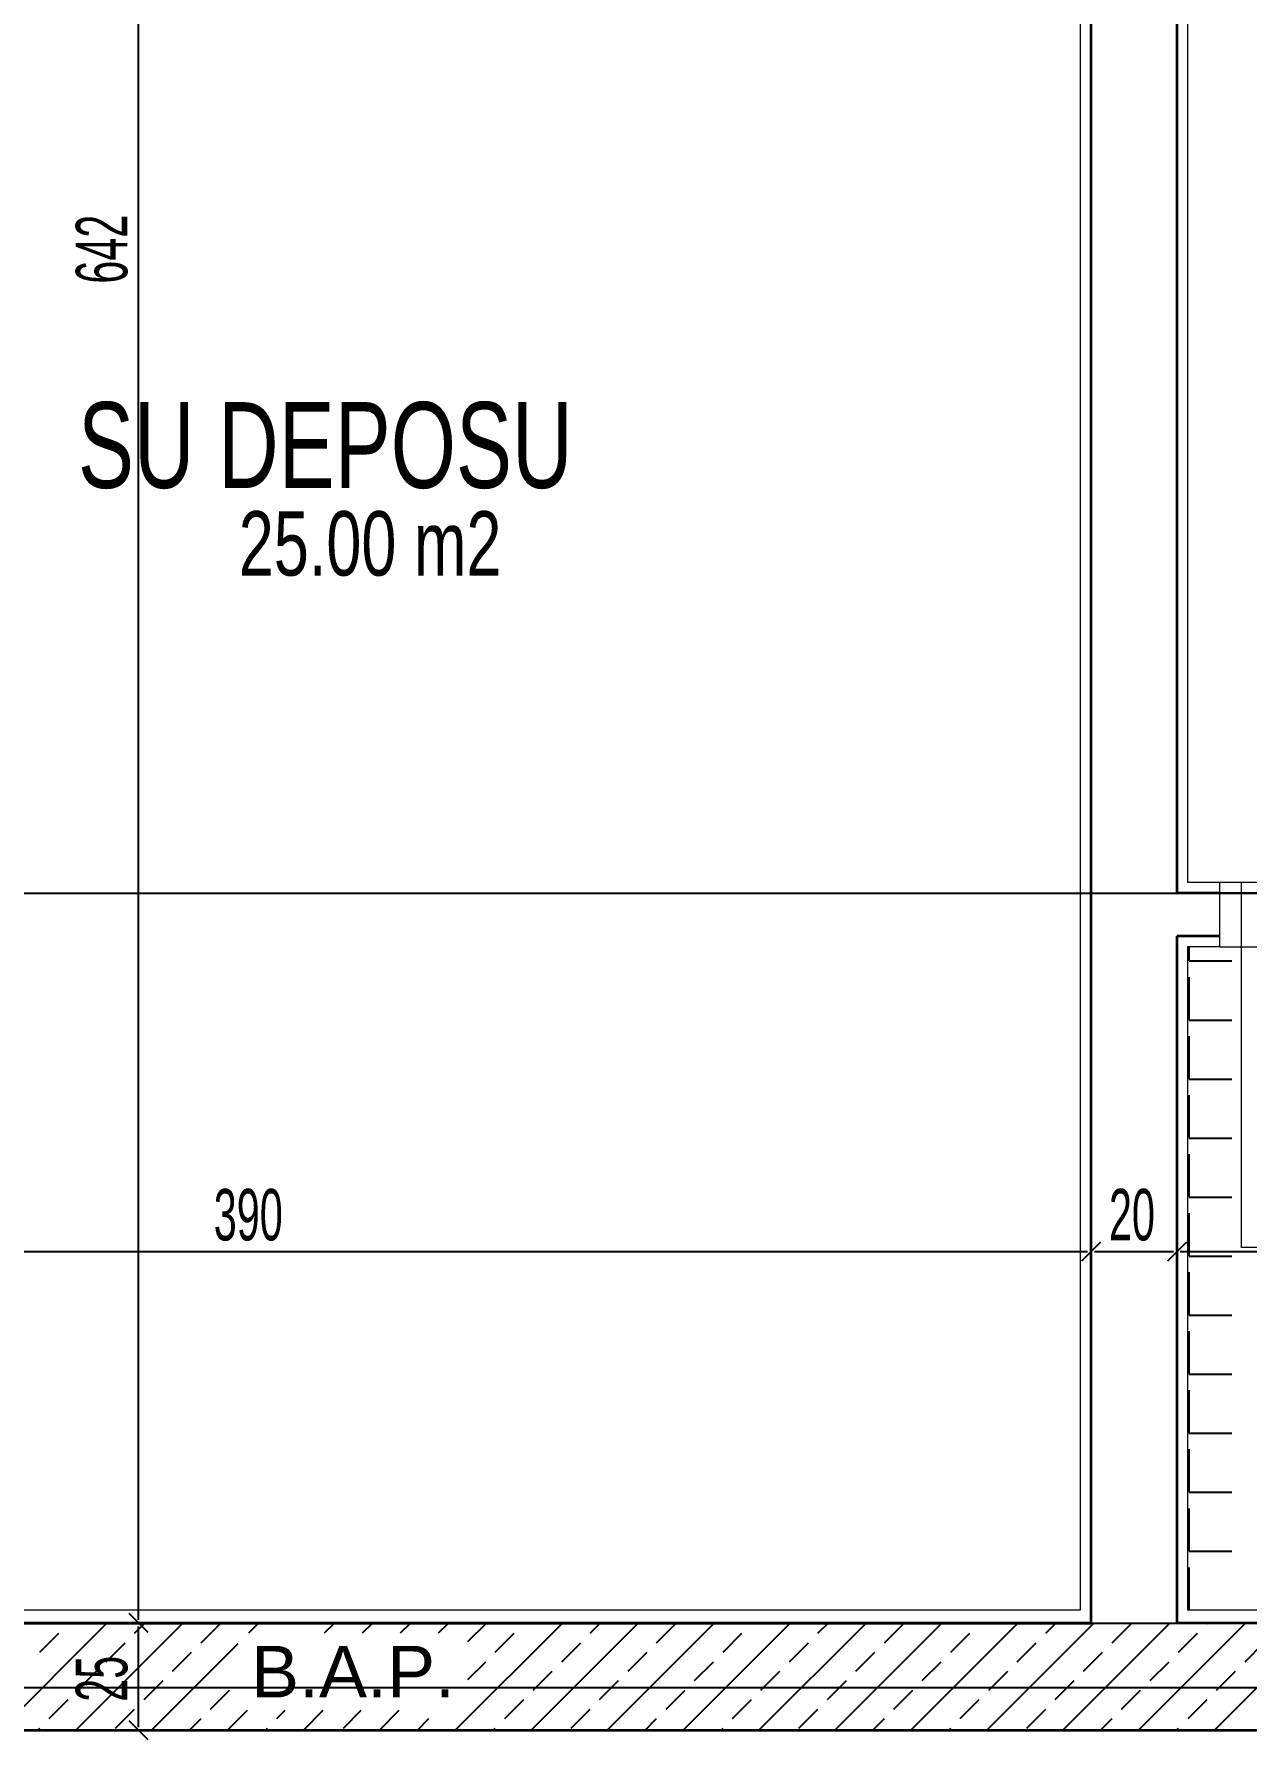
# Model space of a CAD drawing. Header units: inches. Extents: x -7543 to -822, y 102837 to 190349.
# Drawn here: x -836.3191 to -836.29086, y 102837.1852 to 102837.22494 of the extents above; entities that cross this region are included whole.
import ezdxf

# ---------------------------------------------------------------- set-up
doc = ezdxf.new("R2010")
doc.units = ezdxf.units.IN
doc.header["$MEASUREMENT"] = 0
doc.linetypes.add('DASHDOTX2', pattern=[2, 1, -0.5, 0, -0.5])
doc.layers.get('Defpoints').update_dxf_attribs({"lineweight": 25})
for name, color, linetype, lineweight in [('AKS', 1, 'Continuous', 25), ('ICOL', 55, 'Continuous', 25), ('SIVA', 150, 'Continuous', 15), ('TARAMA', 8, 'Continuous', 25), ('YAZI', 7, 'Continuous', 25)]:
    doc.layers.add(name, color=color, linetype=linetype, lineweight=lineweight)
doc.layers.add('DUVAR', color=7, linetype='Continuous', lineweight=35, true_color=0xfc4642)
doc.layers.add('KAPI', color=7, linetype='Continuous', lineweight=18, true_color=0xffb360)
doc.styles.add('arıal', font='arial.ttf', dxfattribs={"width": 0.7})
doc.styles.add('OLCU', font='tromand.shx', dxfattribs={"width": 0.6, "height": 12})
doc.styles.add('TURKCE', font='arial.ttf')

msp = doc.modelspace()

# ---------------------------------------------------------------- linework, layer by layer
at = {"layer": 'AKS', "linetype": 'DASHDOTX2', "ltscale": 10}
for p, q in [((-836.36717, 102837.204925), (-836.119115, 102837.204925)), ((-836.366996, 102837.186425), (-836.119115, 102837.186425))]:
    msp.add_line(p, q, dxfattribs=at)
at = {"layer": 'Defpoints'}
for p, q in [((-836.292494, 102837.204925), (-836.292494, 102837.254175)), ((-836.263494, 102837.204925), (-836.292494, 102837.204925)), ((-836.160994, 102837.185425), (-836.335994, 102837.185425))]:
    msp.add_line(p, q, dxfattribs=at)
at = {"layer": 'DUVAR'}
for p, q in [((-836.292494, 102837.254175), (-836.292494, 102837.204925)), ((-836.294494, 102837.252175), (-836.294494, 102837.187925)), ((-836.291494, 102837.204925), (-836.292494, 102837.204925)), ((-836.292494, 102837.203925), (-836.292494, 102837.187925)), ((-836.291494, 102837.203925), (-836.292494, 102837.203925)), ((-836.333494, 102837.187925), (-836.294494, 102837.187925)), ((-836.294494, 102837.187925), (-836.333494, 102837.187925)), ((-836.294494, 102837.187925), (-836.332494, 102837.187925)), ((-836.278744, 102837.187925), (-836.292494, 102837.187925)), ((-836.285744, 102837.185425), (-836.333494, 102837.185425))]:
    msp.add_line(p, q, dxfattribs=at)
at = {"layer": 'ICOL'}
for p, q in [((-836.316668, 102837.188003), (-836.316668, 102837.252097)), ((-836.294572, 102837.196574), (-836.333416, 102837.196574)), ((-836.294273, 102837.196795), (-836.294714, 102837.196354)), ((-836.294273, 102837.196795), (-836.294714, 102837.196354)), ((-836.294494, 102837.196808), (-836.294494, 102837.194624)), ((-836.294494, 102837.196808), (-836.294494, 102837.194624)), ((-836.292572, 102837.196574), (-836.294416, 102837.196574)), ((-836.292273, 102837.196795), (-836.292714, 102837.196354)), ((-836.292273, 102837.196795), (-836.292714, 102837.196354)), ((-836.292494, 102837.196808), (-836.292494, 102837.194624)), ((-836.292494, 102837.196808), (-836.292494, 102837.194624)), ((-836.260072, 102837.196574), (-836.292416, 102837.196574)), ((-836.316434, 102837.187925), (-836.318618, 102837.187925)), ((-836.316434, 102837.187925), (-836.318618, 102837.187925)), ((-836.316448, 102837.187704), (-836.316889, 102837.188145)), ((-836.316448, 102837.187704), (-836.316889, 102837.188145)), ((-836.316668, 102837.185503), (-836.316668, 102837.187847)), ((-836.316434, 102837.185425), (-836.318618, 102837.185425)), ((-836.316448, 102837.185204), (-836.316889, 102837.185645))]:
    msp.add_line(p, q, dxfattribs=at)
at = {"layer": 'KAPI'}
for p, q in [((-836.291494, 102837.203675), (-836.291494, 102837.205175)), ((-836.290994, 102837.205175), (-836.291494, 102837.205175)), ((-836.290994, 102837.205175), (-836.290994, 102837.203675)), ((-836.283994, 102837.205175), (-836.290994, 102837.205175)), ((-836.291494, 102837.203675), (-836.290994, 102837.203675)), ((-836.290994, 102837.203675), (-836.290994, 102837.196675)), ((-836.290994, 102837.203675), (-836.290594, 102837.203675)), ((-836.290594, 102837.196675), (-836.290994, 102837.196675))]:
    msp.add_line(p, q, dxfattribs=at)
at = {"layer": 'SIVA'}
for p, q in [((-836.292244, 102837.254425), (-836.292244, 102837.205175)), ((-836.294744, 102837.251925), (-836.294744, 102837.188225)), ((-836.291494, 102837.205175), (-836.292244, 102837.205175)), ((-836.292244, 102837.203675), (-836.292244, 102837.188225)), ((-836.291494, 102837.203675), (-836.292244, 102837.203675)), ((-836.294744, 102837.188225), (-836.333194, 102837.188225)), ((-836.260294, 102837.188225), (-836.292244, 102837.188225))]:
    msp.add_line(p, q, dxfattribs=at)
at = {"layer": 'TARAMA'}
for p, q in [((-836.292211, 102837.203347), (-836.292211, 102837.203675)), ((-836.292211, 102837.203347), (-836.291211, 102837.203347)), ((-836.292211, 102837.201972), (-836.292211, 102837.202972)), ((-836.292211, 102837.201972), (-836.291211, 102837.201972)), ((-836.292211, 102837.200597), (-836.292211, 102837.201597)), ((-836.292211, 102837.200597), (-836.291211, 102837.200597)), ((-836.292211, 102837.199222), (-836.292211, 102837.200222)), ((-836.292211, 102837.199222), (-836.291211, 102837.199222)), ((-836.292211, 102837.197847), (-836.292211, 102837.198847)), ((-836.292211, 102837.197847), (-836.291211, 102837.197847)), ((-836.292211, 102837.196472), (-836.292211, 102837.197472)), ((-836.292211, 102837.196472), (-836.291211, 102837.196472)), ((-836.292211, 102837.195097), (-836.292211, 102837.196097)), ((-836.292211, 102837.195097), (-836.291211, 102837.195097)), ((-836.292211, 102837.193722), (-836.292211, 102837.194722)), ((-836.292211, 102837.193722), (-836.291211, 102837.193722)), ((-836.292211, 102837.192347), (-836.292211, 102837.193347)), ((-836.292211, 102837.192347), (-836.291211, 102837.192347)), ((-836.292211, 102837.190972), (-836.292211, 102837.191972)), ((-836.292211, 102837.190972), (-836.291211, 102837.190972)), ((-836.292211, 102837.189597), (-836.292211, 102837.190597)), ((-836.292211, 102837.189597), (-836.291211, 102837.189597)), ((-836.292211, 102837.188225), (-836.292211, 102837.189222)), ((-836.31991, 102837.185425), (-836.31741, 102837.187925)), ((-836.318309, 102837.18791), (-836.318294, 102837.187925)), ((-836.318142, 102837.185425), (-836.315642, 102837.187925)), ((-836.316762, 102837.187689), (-836.316526, 102837.187925)), ((-836.315215, 102837.187468), (-836.314773, 102837.18791)), ((-836.314105, 102837.187694), (-836.313874, 102837.187925)), ((-836.313006, 102837.18791), (-836.31299, 102837.187925)), ((-836.312337, 102837.187694), (-836.312106, 102837.187925)), ((-836.311453, 102837.187694), (-836.311223, 102837.187925)), ((-836.31057, 102837.187694), (-836.310339, 102837.187925)), ((-836.309686, 102837.187694), (-836.30947, 102837.18791)), ((-836.309303, 102837.185425), (-836.306803, 102837.187925)), ((-836.309, 102837.187495), (-836.308571, 102837.187925)), ((-836.307702, 102837.18791), (-836.307687, 102837.187925)), ((-836.307535, 102837.185425), (-836.305035, 102837.187925)), ((-836.306155, 102837.187689), (-836.305919, 102837.187925)), ((-836.305768, 102837.185425), (-836.303268, 102837.187925)), ((-836.304609, 102837.187468), (-836.304167, 102837.18791)), ((-836.304, 102837.185425), (-836.3015, 102837.187925)), ((-836.302399, 102837.18791), (-836.302384, 102837.187925)), ((-836.302232, 102837.185425), (-836.299732, 102837.187925)), ((-836.300852, 102837.187689), (-836.300616, 102837.187925)), ((-836.300464, 102837.185425), (-836.297964, 102837.187925)), ((-836.299305, 102837.187468), (-836.298863, 102837.18791)), ((-836.298697, 102837.185425), (-836.296197, 102837.187925)), ((-836.297096, 102837.18791), (-836.29708, 102837.187925)), ((-836.296929, 102837.185425), (-836.294429, 102837.187925)), ((-836.295549, 102837.187689), (-836.295313, 102837.187925)), ((-836.295161, 102837.185425), (-836.292661, 102837.187925)), ((-836.294494, 102837.187925), (-836.292494, 102837.187925)), ((-836.294002, 102837.187468), (-836.29356, 102837.18791)), ((-836.293393, 102837.185425), (-836.290893, 102837.187925)), ((-836.291792, 102837.18791), (-836.291777, 102837.187925)), ((-836.291626, 102837.185425), (-836.289126, 102837.187925)), ((-836.318972, 102837.187247), (-836.31853, 102837.187689)), ((-836.317425, 102837.187026), (-836.316983, 102837.187468)), ((-836.316374, 102837.185425), (-836.314352, 102837.187447)), ((-836.308365, 102837.187247), (-836.307923, 102837.187689)), ((-836.306818, 102837.187026), (-836.306376, 102837.187468)), ((-836.303062, 102837.187247), (-836.30262, 102837.187689)), ((-836.301515, 102837.187026), (-836.301073, 102837.187468)), ((-836.297759, 102837.187247), (-836.297317, 102837.187689)), ((-836.296212, 102837.187026), (-836.29577, 102837.187468)), ((-836.292455, 102837.187247), (-836.292013, 102837.187689)), ((-836.290908, 102837.187026), (-836.290466, 102837.187468)), ((-836.315878, 102837.186805), (-836.315436, 102837.187247)), ((-836.309, 102837.186611), (-836.308586, 102837.187026)), ((-836.305272, 102837.186805), (-836.30483, 102837.187247)), ((-836.303725, 102837.186584), (-836.303283, 102837.187026)), ((-836.299968, 102837.186805), (-836.299526, 102837.187247)), ((-836.298421, 102837.186584), (-836.297979, 102837.187026)), ((-836.294665, 102837.186805), (-836.294223, 102837.187247)), ((-836.293118, 102837.186584), (-836.292676, 102837.187026)), ((-836.318088, 102837.186363), (-836.317646, 102837.186805)), ((-836.307481, 102837.186363), (-836.307039, 102837.186805)), ((-836.302178, 102837.186363), (-836.301736, 102837.186805)), ((-836.296875, 102837.186363), (-836.296433, 102837.186805)), ((-836.291571, 102837.186363), (-836.291129, 102837.186805)), ((-836.316541, 102837.186142), (-836.316099, 102837.186584)), ((-836.314994, 102837.185921), (-836.314552, 102837.186363)), ((-836.305934, 102837.186142), (-836.305492, 102837.186584)), ((-836.304388, 102837.185921), (-836.303946, 102837.186363)), ((-836.300631, 102837.186142), (-836.300189, 102837.186584)), ((-836.299084, 102837.185921), (-836.298642, 102837.186363)), ((-836.295328, 102837.186142), (-836.294886, 102837.186584)), ((-836.293781, 102837.185921), (-836.293339, 102837.186363)), ((-836.318751, 102837.1857), (-836.318309, 102837.186142)), ((-836.317204, 102837.185479), (-836.316762, 102837.185921)), ((-836.314606, 102837.185425), (-836.314137, 102837.185894)), ((-836.313447, 102837.1857), (-836.313253, 102837.185894)), ((-836.312839, 102837.185425), (-836.31237, 102837.185894)), ((-836.311901, 102837.185479), (-836.311486, 102837.185894)), ((-836.311071, 102837.185425), (-836.310602, 102837.185894)), ((-836.308144, 102837.1857), (-836.307702, 102837.186142)), ((-836.306597, 102837.185479), (-836.306155, 102837.185921)), ((-836.302841, 102837.1857), (-836.302399, 102837.186142)), ((-836.301294, 102837.185479), (-836.300852, 102837.185921)), ((-836.297538, 102837.1857), (-836.297096, 102837.186142)), ((-836.295991, 102837.185479), (-836.295549, 102837.185921)), ((-836.292234, 102837.1857), (-836.291792, 102837.186142)), ((-836.319026, 102837.185425), (-836.318972, 102837.185479)), ((-836.31549, 102837.185425), (-836.315215, 102837.1857)), ((-836.313723, 102837.185425), (-836.313668, 102837.185479)), ((-836.310187, 102837.185425), (-836.309912, 102837.1857)), ((-836.308419, 102837.185425), (-836.308365, 102837.185479)), ((-836.304884, 102837.185425), (-836.304609, 102837.1857)), ((-836.303116, 102837.185425), (-836.303062, 102837.185479)), ((-836.29958, 102837.185425), (-836.299305, 102837.1857)), ((-836.297813, 102837.185425), (-836.297759, 102837.185479)), ((-836.294277, 102837.185425), (-836.294002, 102837.1857)), ((-836.292509, 102837.185425), (-836.292455, 102837.185479))]:
    msp.add_line(p, q, dxfattribs=at)

# ---------------------------------------------------------------- texts
at = {"layer": 'ICOL', "style": 'OLCU', "width": 0.6}
for s, p in [('642', (-836.316932, 102837.219124)), ('25', (-836.316932, 102837.186092))]:
    msp.add_text(s, height=0.0012, rotation=90, dxfattribs=at).set_placement(p)
for s, p in [('390', (-836.314919, 102837.196838)), ('20', (-836.294076, 102837.196838))]:
    msp.add_text(s, height=0.0012, dxfattribs=at).set_placement(p)
at = {"layer": 'YAZI', "style": 'arıal', "width": 0.7}
for s, height, p in [('SU DEPOSU', 0.002, (-836.318081, 102837.214365)), ('25.00 m2', 0.0015, (-836.314337, 102837.212324, -0.005842))]:
    msp.add_text(s, height=height, dxfattribs=at).set_placement(p)
at = {"layer": 'YAZI', "style": 'TURKCE'}
msp.add_text('B.A.P.', height=0.0012, dxfattribs=at).set_placement((-836.314052, 102837.186194))

doc.saveas('drawing.dxf')
